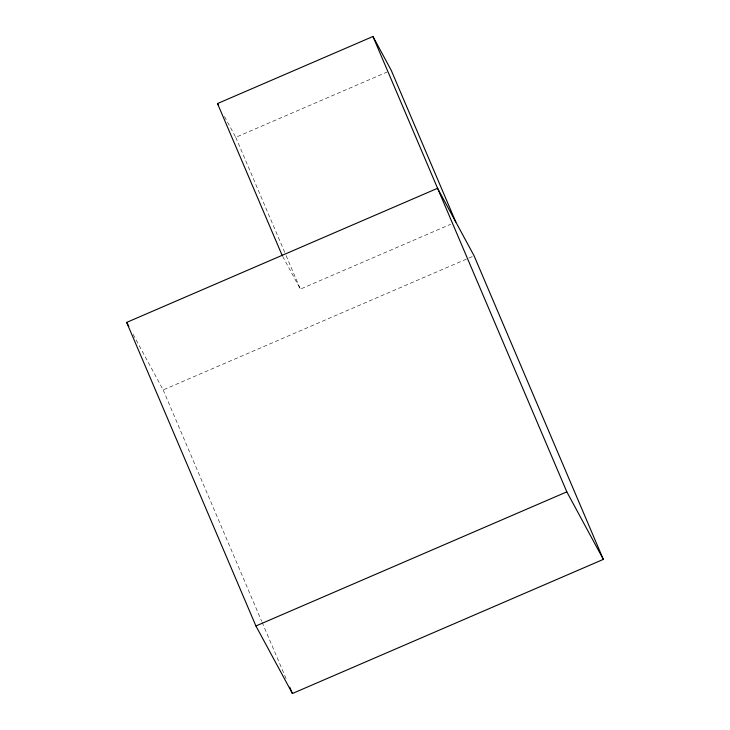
<?xml version="1.0" encoding="UTF-8"?>
<svg xmlns="http://www.w3.org/2000/svg" width="730" height="730" viewBox="0 0 730 730"><rect width="100%" height="100%" fill="white"/><g stroke="black" fill="none" stroke-linecap="round" stroke-linejoin="round"><path stroke-width="0.55" stroke-dasharray="3.65 2.74" d="M224.484 116.471L235.754 137.322L387.037 72.06M282.656 256.339L300.377 289.107L450.62 224.293M133.106 334.322L163.173 389.929L474.089 255.81M235.754 137.322L285.667 254.56M286.114 255.609L300.377 289.107M163.173 389.929L261.668 621.276M262.116 622.316L286.178 678.845"/><path stroke-width="1.09" d="M282.127 255.345L217.504 103.56L372.957 36.5L391.207 70.263L455.83 222.048M126.664 322.404L437.58 188.285L474.089 255.81L603.336 559.381L292.42 693.5L255.911 625.975L126.664 322.404L128.818 326.383M255.911 625.975L566.827 491.856L603.336 559.381M217.504 103.56L218.571 105.549M372.957 36.5L566.827 491.856M289.746 687.222L292.42 693.5"/></g></svg>
